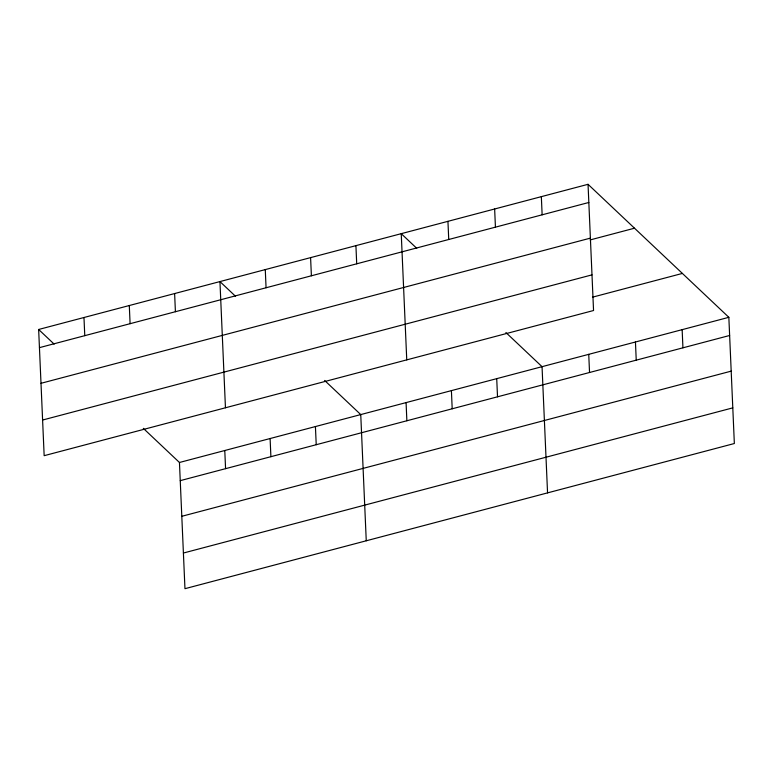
<?xml version="1.0" encoding="UTF-8"?>
<svg xmlns="http://www.w3.org/2000/svg" width="773" height="773" viewBox="0 0 773 773"><rect width="100%" height="100%" fill="white"/><g stroke="black" fill="none" stroke-linecap="round" stroke-linejoin="round"><path stroke-width="1.16" d="M588.04 184.312L593.548 310.514L44.158 455.684L38.65 329.482L588.04 184.312L728.842 317.317L734.35 443.518L184.96 588.688L179.452 462.486L143.314 428.348M39.442 347.647L588.833 202.478M40.998 383.302L590.388 238.132M590.137 239.93L634.498 228.209M42.602 420.029L591.992 274.869M592.485 297.18L682.375 273.429M179.452 462.486L728.842 317.317M180.244 480.642L729.635 335.482M181.8 516.296L731.19 371.137M183.404 553.033L732.794 407.864M416.734 248.307L401.245 233.668L406.753 359.88M505.909 332.535L542.047 366.673L547.555 492.874M235.436 296.204L219.947 281.575L225.455 407.777M324.612 380.442L360.749 414.579L366.257 540.781M38.65 329.482L54.139 344.111M682.144 329.656L682.936 347.821M635.445 341.995L636.237 360.16M588.746 354.334L589.538 372.499M541.342 196.651L542.134 214.817M494.643 208.99L495.435 227.156M496.72 378.644L497.522 396.81M447.944 221.329L448.736 239.495M451.403 390.626L452.195 408.791M406.076 402.598L406.869 420.763M355.918 245.65L356.711 263.815M310.591 257.622L311.393 275.787M315.423 426.551L316.225 444.717M265.274 269.603L266.067 287.769M270.106 438.533L270.898 456.698M224.779 450.504L225.571 468.67M174.621 293.556L175.413 311.722M129.294 305.528L130.096 323.694M83.977 317.51L84.769 335.675"/></g></svg>
